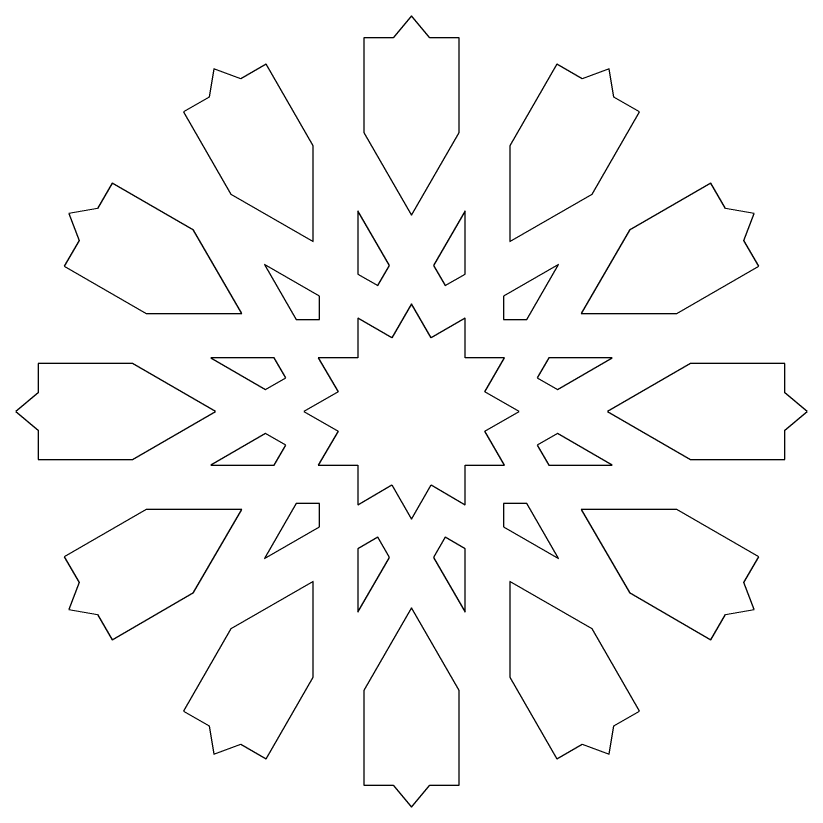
# Model space of a CAD drawing. Extents: x -372 to 372, y -358 to 358.
# Drawn here: x -75 to 75, y 0.3 to 150.3 of the extents above; entities that cross this region are included whole.
import ezdxf

# ---------------------------------------------------------------- set-up
doc = ezdxf.new("R2010")
doc.units = 0
doc.layers.add('LAYER_1', color=18, linetype='CONTINUOUS')

msp = doc.modelspace()

# ---------------------------------------------------------------- linework, layer by layer
at = {"layer": 'LAYER_1'}
for points in [[(9.03, 128.21), (9.03, 146.18), (3.45, 146.18), (0, 150.35), (-3.45, 146.18), (-9.03, 146.18), (-9.03, 128.21), (0, 112.56)], [(-18.62, 125.7), (-27.56, 141.2), (-32.36, 138.43), (-37.46, 140.32), (-38.37, 134.96), (-43.23, 132.15), (-34.24, 116.57), (-18.62, 107.55)], [(18.62, 107.55), (34.24, 116.57), (43.24, 132.15), (38.37, 134.96), (37.46, 140.32), (32.36, 138.43), (27.56, 141.2), (18.62, 125.7)], [(-56.74, 118.61), (-59.51, 113.81), (-64.93, 112.89), (-63.02, 107.73), (-65.82, 102.87), (-50.29, 93.91), (-32.19, 93.91), (-41.3, 109.69)], [(32.19, 93.91), (50.3, 93.91), (65.82, 102.87), (63.02, 107.73), (64.93, 112.89), (59.51, 113.81), (56.74, 118.61), (41.3, 109.69)], [(-10.2, 101.4), (-6.39, 99.2), (-4.19, 103), (-10.2, 113.41)], [(4.19, 103), (6.39, 99.2), (10.2, 101.4), (10.2, 113.41)], [(-21.85, 92.81), (-17.45, 92.81), (-17.45, 97.2), (-27.86, 103.21)], [(17.45, 92.81), (21.85, 92.81), (27.86, 103.21), (17.45, 97.2)], [(17.66, 65.15), (13.93, 71.62), (20.39, 75.35), (13.93, 79.08), (17.66, 85.55), (10.2, 85.55), (10.2, 93.01), (3.73, 89.28), (0, 95.75), (-3.73, 89.28), (-10.2, 93.01), (-10.2, 85.55), (-17.66, 85.55), (-13.93, 79.08), (-20.39, 75.35), (-13.93, 71.62), (-17.66, 65.15), (-10.2, 65.15), (-10.2, 57.68), (-3.73, 61.42), (0, 54.95), (3.73, 61.42), (10.2, 57.68), (10.2, 65.15)], [(-27.65, 79.54), (-23.84, 81.74), (-26.04, 85.55), (-38.05, 85.55)], [(27.65, 79.54), (38.05, 85.55), (26.04, 85.55), (23.84, 81.74)], [(-52.89, 84.45), (-70.75, 84.45), (-70.75, 78.87), (-75, 75.35), (-70.75, 71.82), (-70.75, 66.25), (-52.89, 66.25), (-37.14, 75.35)], [(37.14, 75.35), (52.9, 66.25), (70.75, 66.25), (70.75, 71.82), (75, 75.35), (70.75, 78.87), (70.75, 84.45), (52.9, 84.45)], [(-26.04, 65.15), (-23.84, 68.96), (-27.65, 71.16), (-38.05, 65.15)], [(38.05, 65.15), (27.65, 71.16), (23.84, 68.96), (26.04, 65.15)], [(-17.45, 53.49), (-17.45, 57.89), (-21.85, 57.89), (-27.86, 47.48)], [(27.86, 47.48), (21.85, 57.89), (17.45, 57.89), (17.45, 53.49)], [(-50.29, 56.79), (-65.82, 47.82), (-63.02, 42.96), (-64.93, 37.81), (-59.51, 36.89), (-56.74, 32.09), (-41.3, 41.01), (-32.19, 56.79)], [(65.82, 47.82), (50.3, 56.79), (32.19, 56.79), (41.3, 41.01), (56.74, 32.09), (59.51, 36.89), (64.93, 37.81), (63.02, 42.96)], [(-4.19, 47.69), (-6.39, 51.5), (-10.2, 49.3), (-10.2, 37.28)], [(10.2, 37.28), (10.2, 49.3), (6.39, 51.5), (4.19, 47.69)], [(-43.23, 18.55), (-38.37, 15.74), (-37.46, 10.37), (-32.36, 12.27), (-27.56, 9.5), (-18.62, 24.99), (-18.62, 43.15), (-34.24, 34.13)], [(18.62, 24.99), (27.56, 9.5), (32.36, 12.27), (37.46, 10.37), (38.37, 15.74), (43.24, 18.55), (34.24, 34.13), (18.62, 43.15)], [(-9.03, 22.49), (-9.03, 4.52), (-3.45, 4.52), (0, 0.35), (3.45, 4.52), (9.03, 4.52), (9.03, 22.49), (0, 38.14)]]:
    msp.add_lwpolyline(points, close=True, dxfattribs=at)

doc.saveas('drawing.dxf')
